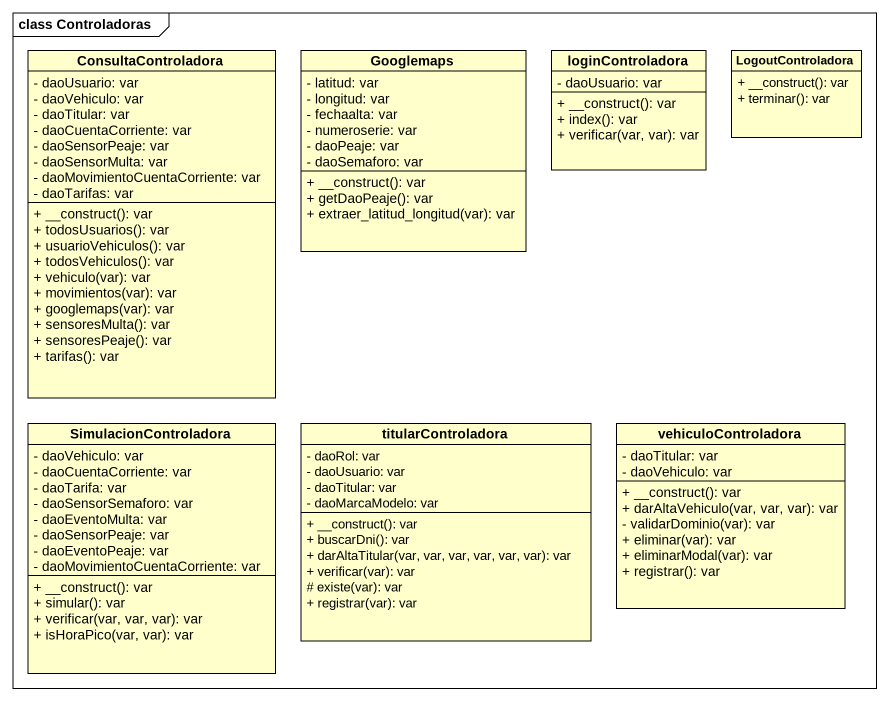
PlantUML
@startuml
mainframe class Controladoras
hide circle
hide empty members
skinparam classAttributeIconSize 0
class ConsultaControladora {
  - daoUsuario: var
  - daoVehiculo: var
  - daoTitular: var
  - daoCuentaCorriente: var
  - daoSensorPeaje: var
  - daoSensorMulta: var
  - daoMovimientoCuentaCorriente: var
  - daoTarifas: var
  + __construct(): var
  + todosUsuarios(): var
  + usuarioVehiculos(): var
  + todosVehiculos(): var
  + vehiculo(var): var
  + movimientos(var): var
  + googlemaps(var): var
  + sensoresMulta(): var
  + sensoresPeaje(): var
  + tarifas(): var
}
class Googlemaps {
  - latitud: var
  - longitud: var
  - fechaalta: var
  - numeroserie: var
  - daoPeaje: var
  - daoSemaforo: var
  + __construct(): var
  + getDaoPeaje(): var
  + extraer_latitud_longitud(var): var
}
class loginControladora {
  - daoUsuario: var
  + __construct(): var
  + index(): var
  + verificar(var, var): var
}
class LogoutControladora {
  + __construct(): var
  + terminar(): var
}
class SimulacionControladora {
  - daoVehiculo: var
  - daoCuentaCorriente: var
  - daoTarifa: var
  - daoSensorSemaforo: var
  - daoEventoMulta: var
  - daoSensorPeaje: var
  - daoEventoPeaje: var
  - daoMovimientoCuentaCorriente: var
  + __construct(): var
  + simular(): var
  + verificar(var, var, var): var
  + isHoraPico(var, var): var
}
class titularControladora {
  - daoRol: var
  - daoUsuario: var
  - daoTitular: var
  - daoMarcaModelo: var
  + __construct(): var
  + buscarDni(): var
  + darAltaTitular(var, var, var, var, var, var): var
  + verificar(var): var
  # existe(var): var
  + registrar(var): var
}
class vehiculoControladora {
  - daoTitular: var
  - daoVehiculo: var
  + __construct(): var
  + darAltaVehiculo(var, var, var): var
  - validarDominio(var): var
  + eliminar(var): var
  + eliminarModal(var): var
  + registrar(): var
}
@enduml
